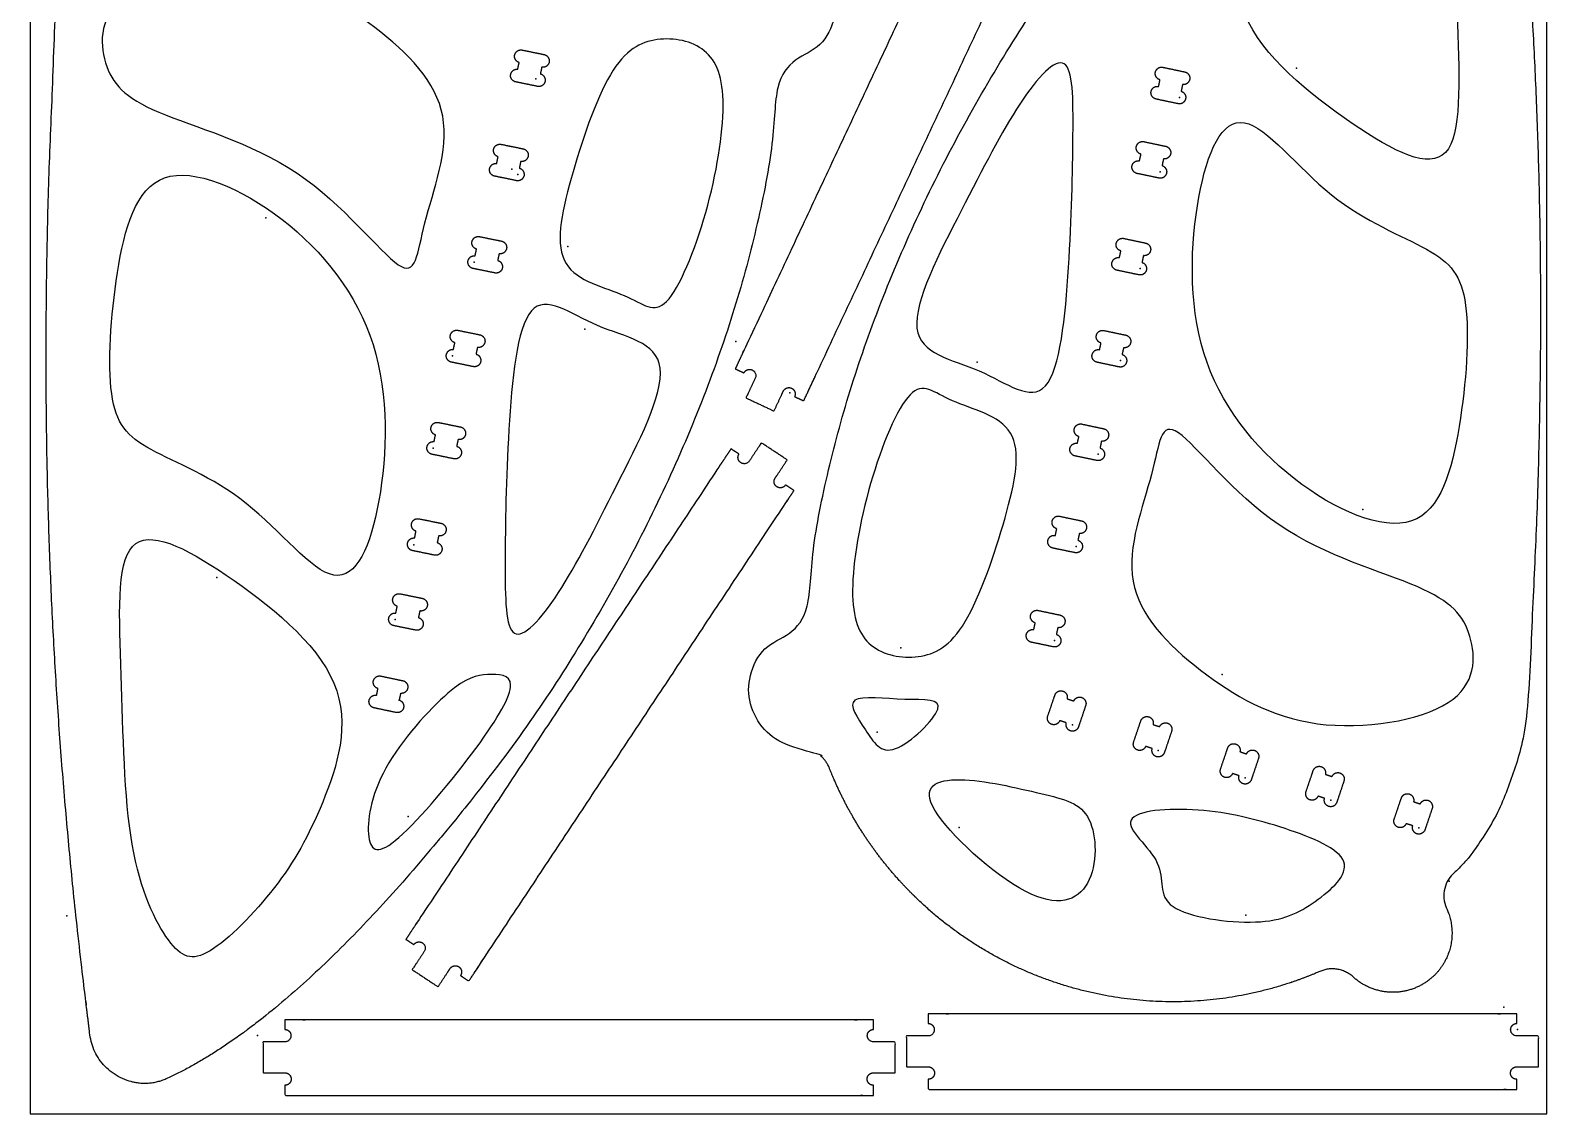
# Model space of a CAD drawing. Header units: inches. Extents: x 0 to 48, y 0 to 56.9.
# Drawn here: x 0 to 48, y 0 to 34.31 of the extents above; entities that cross this region are included whole.
import ezdxf

# ---------------------------------------------------------------- set-up
doc = ezdxf.new("R2010")
doc.units = ezdxf.units.IN
doc.header["$MEASUREMENT"] = 0
doc.layers.add('Default', color=178, linetype='Continuous', true_color=0x000000)
doc.layers.add('Through Hole', color=1, linetype='Continuous', true_color=0xff0000)

msp = doc.modelspace()

# ---------------------------------------------------------------- linework, layer by layer
at = {"layer": 'Default'}
for points, weights, knots in [([(44.117, 47.372), (40.36, 45.671), (35.129, 39.463), (25.413, 27.644), (24.588, 16.03), (24.544, 15.407), (23.959, 15.187), (22.554, 14.662), (22.761, 13.176), (22.968, 11.69), (24.462, 11.568), (25.067, 11.519), (25.289, 10.955), (27.108, 6.339), (31.691, 4.438), (36.274, 2.536), (40.827, 4.508), (41.405, 4.758), (41.87, 4.334), (43, 3.302), (44.236, 4.204), (45.472, 5.107), (44.833, 6.498), (44.571, 7.069), (44.984, 7.543), (46.638, 9.014), (47.337, 12.287), (48.506, 29.787), (46.525, 45.963), (46.419, 46.825), (44.921, 47.702), (44.117, 47.372)], [0.993498838637, 0.993498838637, 0.993498838637, 0.82002439616, 0.964131618989, 0.81124944784, 0.964131618989, 0.752412002875, 0.964131618989, 0.752412002875, 0.964131618989, 0.818439045518, 0.964131618989, 0.887641470249, 0.964131618989, 0.887641470249, 0.964131618989, 0.809428872996, 0.964131618989, 0.746423394681, 0.964131618989, 0.746423394681, 0.964131618989, 0.809910583324, 0.964131618989, 0.944901303813, 0.969672665067, 1.1341345878, 1.1341345878, 1.01638952777, 1.01638952777, 0.993498838637], [-182.901189, -182.901189, -182.901189, -174.488979, -173.726597, -161.041836, -161.041836, -159.900092, -159.900092, -156.939296, -156.939296, -153.9785, -153.9785, -152.864661, -152.864661, -141.87729, -141.87729, -130.88992, -130.88992, -129.741206, -129.741206, -126.737134, -126.737134, -123.733062, -123.733062, -122.586188, -122.586188, -116.737717, -116.502081, -95.173443, -95.173443, -94.25402, -93.334598, -93.334598, -93.334598]), ([(4.303, 1.101), (8.051, 2.821), (13.25, 9.057), (22.904, 20.927), (23.667, 32.545), (23.708, 33.169), (24.293, 33.391), (25.695, 33.924), (25.48, 35.409), (25.265, 36.893), (23.77, 37.007), (23.165, 37.054), (22.94, 37.616), (21.097, 42.223), (16.504, 44.1), (11.911, 45.977), (7.369, 43.982), (6.792, 43.728), (6.325, 44.15), (5.189, 45.176), (3.958, 44.267), (2.726, 43.358), (3.372, 41.971), (3.638, 41.401), (3.228, 40.925), (1.581, 39.446), (0.9, 36.169), (-0.178, 18.663), (1.888, 2.497), (1.999, 1.636), (3.502, 0.767), (4.303, 1.101)], [0.993498838637, 0.993498838637, 0.993498838637, 0.82002439616, 0.964131618989, 0.81124944784, 0.964131618989, 0.752412002875, 0.964131618989, 0.752412002875, 0.964131618989, 0.818439045518, 0.964131618989, 0.887641470249, 0.964131618989, 0.887641470249, 0.964131618989, 0.809428872996, 0.964131618989, 0.746423394681, 0.964131618989, 0.746423394681, 0.964131618989, 0.809910583324, 0.964131618989, 0.944901303813, 0.969672665067, 1.1341345878, 1.1341345878, 1.01638952777, 1.01638952777, 0.993498838637], [-182.901189, -182.901189, -182.901189, -174.488979, -173.726597, -161.041836, -161.041836, -159.900092, -159.900092, -156.939296, -156.939296, -153.9785, -153.9785, -152.864661, -152.864661, -141.87729, -141.87729, -130.88992, -130.88992, -129.741206, -129.741206, -126.737134, -126.737134, -123.733062, -123.733062, -122.586188, -122.586188, -116.737717, -116.502081, -95.173443, -95.173443, -94.25402, -93.334598, -93.334598, -93.334598]), ([(24.62, 22.871), (28.372, 30.876), (32.124, 38.881), (32.256, 39.163), (32.389, 39.446), (32.299, 39.488), (32.21, 39.53), (32.155, 39.556), (32.1, 39.581), (32.067, 39.509), (31.993, 39.479), (31.913, 39.447), (31.836, 39.484), (31.758, 39.52), (31.732, 39.602), (31.706, 39.682), (31.745, 39.756), (31.89, 40.065), (32.035, 40.374), (31.591, 40.582), (31.148, 40.79), (31.003, 40.482), (30.859, 40.174), (30.826, 40.097), (30.748, 40.067), (30.669, 40.037), (30.593, 40.072), (30.517, 40.108), (30.49, 40.188), (30.465, 40.261), (30.497, 40.333), (30.453, 40.353), (30.408, 40.374), (30.316, 40.417), (30.223, 40.461), (30.091, 40.178), (29.959, 39.896), (26.272, 32.03), (22.585, 24.164), (22.45, 23.877), (22.315, 23.589), (22.408, 23.545), (22.5, 23.502), (22.545, 23.481), (22.589, 23.46), (22.623, 23.53), (22.696, 23.558), (22.774, 23.588), (22.851, 23.553), (22.927, 23.517), (22.954, 23.438), (22.981, 23.358), (22.942, 23.284), (22.798, 22.976), (22.654, 22.668), (23.098, 22.46), (23.541, 22.252), (23.686, 22.561), (23.831, 22.87), (23.863, 22.948), (23.941, 22.979), (24.02, 23.011), (24.098, 22.975), (24.176, 22.938), (24.202, 22.856), (24.227, 22.781), (24.192, 22.709), (24.247, 22.683), (24.302, 22.657), (24.391, 22.616), (24.481, 22.574), (24.681, 23.001), (24.881, 23.428)], [1, 1, 1, 1, 1, 1, 1, 1, 1, 0.932426481653, 1.01056821888, 0.926759134197, 1.01056821888, 0.926759134197, 1.01056821888, 0.928456586243, 1.00724207448, 1.00724207448, 1.00724207448, 1.00724207448, 1.00724207448, 1.00724207448, 1.00724207448, 0.926817777257, 1.00724207448, 0.926817777257, 1.00724207448, 0.926817777257, 1.00724207448, 0.932191252881, 0.997213170921, 0.997213170921, 0.997213170921, 0.997213170921, 0.997213170921, 0.997213170921, 0.997213170921, 0.997213170921, 0.997213170921, 0.997213170921, 0.997213170921, 0.997213170921, 0.997213170921, 0.997213170921, 0.997213170921, 0.932191252881, 1.00724207448, 0.926817777257, 1.00724207448, 0.926817777257, 1.00724207448, 0.926817777257, 1.00724207448, 1.00724207448, 1.00724207448, 1.00724207448, 1.00724207448, 1.00724207448, 1.00724207448, 0.928456586243, 1.01056821888, 0.926759134197, 1.01056821888, 0.926759134197, 1.01056821888, 0.932426481653, 1, 1, 1, 1, 1, 1, 1], [-41.910191, -41.910191, -41.910191, -23.910191, -23.910191, -22.966843, -22.966843, -22.769659, -22.769659, -22.647592, -22.647592, -22.504192, -22.504192, -22.350391, -22.350391, -22.196591, -22.196591, -22.045906, -22.045906, -21.363197, -21.363197, -20.383193, -20.383193, -19.695864, -19.695864, -19.544993, -19.544993, -19.394121, -19.394121, -19.24325, -19.24325, -19.10246, -19.10246, -19.004161, -19.004161, -18.81007, -18.81007, -17.866731, -17.866731, 0.133269, 0.133269, 1.076607, 1.076607, 1.270906, 1.270906, 1.368997, 1.368997, 1.509788, 1.509788, 1.660659, 1.660659, 1.81153, 1.81153, 1.962401, 1.962401, 2.649731, 2.649731, 3.629735, 3.629735, 4.312443, 4.312443, 4.463129, 4.463129, 4.616929, 4.616929, 4.770729, 4.770729, 4.914129, 4.914129, 5.036197, 5.036197, 5.233381, 5.233381, 6.176729, 6.176729, 6.176729]), ([(15.587, 33.68), (15.579, 33.682), (15.571, 33.684), (15.377, 33.724), (15.333, 33.531), (15.289, 33.343), (15.474, 33.291), (15.452, 33.183), (15.43, 33.075), (15.239, 33.1), (15.205, 32.91), (15.17, 32.716), (15.363, 32.676), (15.706, 32.605), (16.054, 32.533), (16.251, 32.493), (16.293, 32.689), (16.335, 32.88), (16.145, 32.928), (16.167, 33.035), (16.189, 33.143), (16.385, 33.106), (16.425, 33.301), (16.465, 33.496), (16.266, 33.541), (15.927, 33.611), (15.587, 33.68)], [1, 0.999996793286, 1, 0.716004391662, 1, 0.724153061353, 1, 1, 1, 0.724152777247, 1, 0.716004104063, 1, 1, 1, 0.710812164023, 1, 0.719266092323, 1, 1, 1, 0.712873145596, 1, 0.712873145596, 1, 1, 1], [0, 0, 0, 0.018594, 0.018594, 0.328178, 0.328178, 0.632579, 0.632579, 0.85599, 0.85599, 1.144507, 1.144507, 1.437937, 1.437937, 2.154468, 2.154468, 2.467021, 2.467021, 2.774226, 2.774226, 2.996746, 2.996746, 3.292417, 3.292417, 3.593983, 3.593983, 4.297036, 4.297036, 4.297036]), ([(36.314, 31.988), (36.322, 31.986), (36.331, 31.984), (36.524, 31.944), (36.569, 32.136), (36.614, 32.323), (36.429, 32.377), (36.452, 32.485), (36.475, 32.592), (36.666, 32.567), (36.701, 32.756), (36.737, 32.95), (36.544, 32.991), (36.201, 33.064), (35.853, 33.137), (35.657, 33.179), (35.613, 32.983), (35.571, 32.792), (35.76, 32.743), (35.738, 32.636), (35.715, 32.529), (35.519, 32.567), (35.478, 32.372), (35.437, 32.177), (35.636, 32.131), (35.975, 32.059), (36.314, 31.988)], [1, 0.999996793286, 1, 0.716004391662, 1, 0.724153061353, 1, 1, 1, 0.724152777247, 1, 0.716004104063, 1, 1, 1, 0.710812164023, 1, 0.719266092323, 1, 1, 1, 0.712873145596, 1, 0.712873145596, 1, 1, 1], [0, 0, 0, 0.018594, 0.018594, 0.328178, 0.328178, 0.632579, 0.632579, 0.85599, 0.85599, 1.144507, 1.144507, 1.437937, 1.437937, 2.154468, 2.154468, 2.467021, 2.467021, 2.774226, 2.774226, 2.996746, 2.996746, 3.292417, 3.292417, 3.593983, 3.593983, 4.297036, 4.297036, 4.297036]), ([(35.71, 29.633), (35.719, 29.631), (35.727, 29.629), (35.92, 29.588), (35.966, 29.781), (36.01, 29.968), (35.825, 30.022), (35.848, 30.13), (35.871, 30.237), (36.062, 30.212), (36.097, 30.401), (36.133, 30.595), (35.94, 30.636), (35.598, 30.709), (35.249, 30.782), (35.053, 30.824), (35.01, 30.628), (34.967, 30.437), (35.157, 30.388), (35.134, 30.281), (35.111, 30.174), (34.916, 30.212), (34.874, 30.017), (34.833, 29.822), (35.032, 29.775), (35.371, 29.704), (35.71, 29.633)], [1, 0.999996793286, 1, 0.716004391662, 1, 0.724153061353, 1, 1, 1, 0.724152777247, 1, 0.716004104063, 1, 1, 1, 0.710812164023, 1, 0.719266092323, 1, 1, 1, 0.712873145596, 1, 0.712873145596, 1, 1, 1], [0, 0, 0, 0.018594, 0.018594, 0.328178, 0.328178, 0.632579, 0.632579, 0.85599, 0.85599, 1.144507, 1.144507, 1.437937, 1.437937, 2.154468, 2.154468, 2.467021, 2.467021, 2.774226, 2.774226, 2.996746, 2.996746, 3.292417, 3.292417, 3.593983, 3.593983, 4.297036, 4.297036, 4.297036]), ([(14.921, 30.695), (14.913, 30.697), (14.904, 30.698), (14.711, 30.738), (14.666, 30.546), (14.623, 30.358), (14.808, 30.305), (14.786, 30.198), (14.764, 30.09), (14.572, 30.114), (14.538, 29.925), (14.503, 29.73), (14.697, 29.691), (15.039, 29.62), (15.388, 29.548), (15.584, 29.508), (15.627, 29.703), (15.668, 29.895), (15.479, 29.943), (15.501, 30.05), (15.523, 30.158), (15.719, 30.121), (15.759, 30.316), (15.799, 30.511), (15.6, 30.556), (15.26, 30.626), (14.921, 30.695)], [1, 0.999996793286, 1, 0.716004391662, 1, 0.724153061353, 1, 1, 1, 0.724152777247, 1, 0.716004104063, 1, 1, 1, 0.710812164023, 1, 0.719266092323, 1, 1, 1, 0.712873145596, 1, 0.712873145596, 1, 1, 1], [0, 0, 0, 0.018594, 0.018594, 0.328178, 0.328178, 0.632579, 0.632579, 0.85599, 0.85599, 1.144507, 1.144507, 1.437937, 1.437937, 2.154468, 2.154468, 2.467021, 2.467021, 2.774226, 2.774226, 2.996746, 2.996746, 3.292417, 3.292417, 3.593983, 3.593983, 4.297036, 4.297036, 4.297036]), ([(14.237, 27.772), (14.229, 27.774), (14.22, 27.775), (14.027, 27.815), (13.982, 27.623), (13.939, 27.435), (14.124, 27.382), (14.102, 27.274), (14.08, 27.167), (13.888, 27.191), (13.854, 27.002), (13.819, 26.807), (14.013, 26.767), (14.355, 26.697), (14.704, 26.625), (14.9, 26.585), (14.943, 26.78), (14.984, 26.971), (14.795, 27.02), (14.817, 27.127), (14.839, 27.234), (15.035, 27.197), (15.075, 27.393), (15.115, 27.588), (14.916, 27.633), (14.576, 27.703), (14.237, 27.772)], [1, 0.999996793286, 1, 0.716004391662, 1, 0.724153061353, 1, 1, 1, 0.724152777247, 1, 0.716004104063, 1, 1, 1, 0.710812164023, 1, 0.719266092323, 1, 1, 1, 0.712873145596, 1, 0.712873145596, 1, 1, 1], [0, 0, 0, 0.018594, 0.018594, 0.328178, 0.328178, 0.632579, 0.632579, 0.85599, 0.85599, 1.144507, 1.144507, 1.437937, 1.437937, 2.154468, 2.154468, 2.467021, 2.467021, 2.774226, 2.774226, 2.996746, 2.996746, 3.292417, 3.292417, 3.593983, 3.593983, 4.297036, 4.297036, 4.297036]), ([(35.075, 26.568), (35.083, 26.566), (35.091, 26.565), (35.285, 26.524), (35.33, 26.716), (35.375, 26.903), (35.19, 26.957), (35.213, 27.065), (35.235, 27.173), (35.427, 27.147), (35.462, 27.336), (35.498, 27.531), (35.304, 27.571), (34.962, 27.644), (34.614, 27.718), (34.418, 27.759), (34.374, 27.563), (34.332, 27.372), (34.521, 27.323), (34.498, 27.216), (34.476, 27.109), (34.28, 27.147), (34.239, 26.952), (34.198, 26.757), (34.397, 26.711), (34.736, 26.639), (35.075, 26.568)], [1, 0.999996793286, 1, 0.716004391662, 1, 0.724153061353, 1, 1, 1, 0.724152777247, 1, 0.716004104063, 1, 1, 1, 0.710812164023, 1, 0.719266092323, 1, 1, 1, 0.712873145596, 1, 0.712873145596, 1, 1, 1], [0, 0, 0, 0.018594, 0.018594, 0.328178, 0.328178, 0.632579, 0.632579, 0.85599, 0.85599, 1.144507, 1.144507, 1.437937, 1.437937, 2.154468, 2.154468, 2.467021, 2.467021, 2.774226, 2.774226, 2.996746, 2.996746, 3.292417, 3.292417, 3.593983, 3.593983, 4.297036, 4.297036, 4.297036]), ([(13.551, 24.805), (13.543, 24.807), (13.535, 24.809), (13.342, 24.848), (13.297, 24.656), (13.253, 24.468), (13.439, 24.416), (13.416, 24.308), (13.394, 24.2), (13.203, 24.225), (13.169, 24.035), (13.134, 23.84), (13.327, 23.801), (13.67, 23.73), (14.019, 23.658), (14.215, 23.618), (14.257, 23.814), (14.299, 24.005), (14.109, 24.053), (14.131, 24.16), (14.153, 24.268), (14.349, 24.231), (14.389, 24.426), (14.43, 24.621), (14.23, 24.666), (13.891, 24.736), (13.551, 24.805)], [1, 0.999996793286, 1, 0.716004391662, 1, 0.724153061353, 1, 1, 1, 0.724152777247, 1, 0.716004104063, 1, 1, 1, 0.710812164023, 1, 0.719266092323, 1, 1, 1, 0.712873145596, 1, 0.712873145596, 1, 1, 1], [0, 0, 0, 0.018594, 0.018594, 0.328178, 0.328178, 0.632579, 0.632579, 0.85599, 0.85599, 1.144507, 1.144507, 1.437937, 1.437937, 2.154468, 2.154468, 2.467021, 2.467021, 2.774226, 2.774226, 2.996746, 2.996746, 3.292417, 3.292417, 3.593983, 3.593983, 4.297036, 4.297036, 4.297036]), ([(34.447, 23.652), (34.455, 23.65), (34.463, 23.649), (34.656, 23.608), (34.702, 23.8), (34.747, 23.988), (34.561, 24.041), (34.584, 24.149), (34.607, 24.257), (34.798, 24.231), (34.833, 24.421), (34.869, 24.615), (34.676, 24.656), (34.334, 24.728), (33.986, 24.802), (33.789, 24.843), (33.746, 24.648), (33.703, 24.457), (33.893, 24.408), (33.87, 24.3), (33.847, 24.193), (33.652, 24.231), (33.611, 24.036), (33.569, 23.841), (33.768, 23.795), (34.107, 23.724), (34.447, 23.652)], [1, 0.999996793286, 1, 0.716004391662, 1, 0.724153061353, 1, 1, 1, 0.724152777247, 1, 0.716004104063, 1, 1, 1, 0.710812164023, 1, 0.719266092323, 1, 1, 1, 0.712873145596, 1, 0.712873145596, 1, 1, 1], [0, 0, 0, 0.018594, 0.018594, 0.328178, 0.328178, 0.632579, 0.632579, 0.85599, 0.85599, 1.144507, 1.144507, 1.437937, 1.437937, 2.154468, 2.154468, 2.467021, 2.467021, 2.774226, 2.774226, 2.996746, 2.996746, 3.292417, 3.292417, 3.593983, 3.593983, 4.297036, 4.297036, 4.297036]), ([(12.938, 21.886), (12.93, 21.888), (12.922, 21.89), (12.729, 21.929), (12.684, 21.737), (12.64, 21.549), (12.826, 21.496), (12.803, 21.389), (12.781, 21.281), (12.59, 21.306), (12.556, 21.116), (12.521, 20.921), (12.714, 20.882), (13.057, 20.811), (13.406, 20.739), (13.602, 20.699), (13.644, 20.895), (13.686, 21.086), (13.496, 21.134), (13.518, 21.241), (13.54, 21.349), (13.736, 21.312), (13.776, 21.507), (13.817, 21.702), (13.617, 21.747), (13.278, 21.817), (12.938, 21.886)], [1, 0.999996793286, 1, 0.716004391662, 1, 0.724153061353, 1, 1, 1, 0.724152777247, 1, 0.716004104063, 1, 1, 1, 0.710812164023, 1, 0.719266092323, 1, 1, 1, 0.712873145596, 1, 0.712873145596, 1, 1, 1], [0, 0, 0, 0.018594, 0.018594, 0.328178, 0.328178, 0.632579, 0.632579, 0.85599, 0.85599, 1.144507, 1.144507, 1.437937, 1.437937, 2.154468, 2.154468, 2.467021, 2.467021, 2.774226, 2.774226, 2.996746, 2.996746, 3.292417, 3.292417, 3.593983, 3.593983, 4.297036, 4.297036, 4.297036]), ([(33.746, 20.689), (33.754, 20.687), (33.762, 20.686), (33.955, 20.645), (34.001, 20.837), (34.046, 21.024), (33.86, 21.078), (33.883, 21.186), (33.906, 21.294), (34.097, 21.268), (34.132, 21.457), (34.168, 21.652), (33.975, 21.692), (33.633, 21.765), (33.285, 21.839), (33.088, 21.88), (33.045, 21.684), (33.002, 21.494), (33.192, 21.444), (33.169, 21.337), (33.146, 21.23), (32.951, 21.268), (32.91, 21.073), (32.868, 20.878), (33.067, 20.832), (33.406, 20.76), (33.746, 20.689)], [1, 0.999996793286, 1, 0.716004391662, 1, 0.724153061353, 1, 1, 1, 0.724152777247, 1, 0.716004104063, 1, 1, 1, 0.710812164023, 1, 0.719266092323, 1, 1, 1, 0.712873145596, 1, 0.712873145596, 1, 1, 1], [0, 0, 0, 0.018594, 0.018594, 0.328178, 0.328178, 0.632579, 0.632579, 0.85599, 0.85599, 1.144507, 1.144507, 1.437937, 1.437937, 2.154468, 2.154468, 2.467021, 2.467021, 2.774226, 2.774226, 2.996746, 2.996746, 3.292417, 3.292417, 3.593983, 3.593983, 4.297036, 4.297036, 4.297036]), ([(14.063, 4.474), (18.946, 11.844), (23.829, 19.214), (24.001, 19.474), (24.173, 19.734), (24.091, 19.789), (24.009, 19.843), (23.958, 19.877), (23.907, 19.91), (23.864, 19.843), (23.787, 19.825), (23.703, 19.805), (23.632, 19.852), (23.56, 19.9), (23.546, 19.984), (23.532, 20.067), (23.582, 20.135), (23.771, 20.419), (23.959, 20.704), (23.551, 20.975), (23.142, 21.245), (22.954, 20.962), (22.767, 20.678), (22.723, 20.607), (22.641, 20.588), (22.559, 20.57), (22.489, 20.617), (22.419, 20.663), (22.404, 20.746), (22.39, 20.822), (22.432, 20.888), (22.391, 20.915), (22.35, 20.942), (22.265, 20.998), (22.18, 21.055), (22.007, 20.795), (21.835, 20.535), (17.037, 13.293), (12.24, 6.051), (12.064, 5.786), (11.888, 5.521), (11.974, 5.465), (12.059, 5.408), (12.099, 5.381), (12.14, 5.354), (12.184, 5.419), (12.26, 5.436), (12.342, 5.454), (12.413, 5.408), (12.483, 5.361), (12.498, 5.278), (12.513, 5.196), (12.464, 5.128), (12.276, 4.844), (12.089, 4.561), (12.497, 4.29), (12.906, 4.019), (13.094, 4.304), (13.283, 4.589), (13.325, 4.661), (13.407, 4.68), (13.49, 4.7), (13.562, 4.653), (13.634, 4.606), (13.648, 4.521), (13.661, 4.442), (13.616, 4.377), (13.667, 4.343), (13.718, 4.309), (13.8, 4.255), (13.882, 4.2), (14.142, 4.594), (14.403, 4.987)], [1, 1, 1, 1, 1, 1, 1, 1, 1, 0.932426481653, 1.01056821888, 0.926759134197, 1.01056821888, 0.926759134197, 1.01056821888, 0.928456586243, 1.00724207448, 1.00724207448, 1.00724207448, 1.00724207448, 1.00724207448, 1.00724207448, 1.00724207448, 0.926817777257, 1.00724207448, 0.926817777257, 1.00724207448, 0.926817777257, 1.00724207448, 0.932191252881, 0.997213170921, 0.997213170921, 0.997213170921, 0.997213170921, 0.997213170921, 0.997213170921, 0.997213170921, 0.997213170921, 0.997213170921, 0.997213170921, 0.997213170921, 0.997213170921, 0.997213170921, 0.997213170921, 0.997213170921, 0.932191252881, 1.00724207448, 0.926817777257, 1.00724207448, 0.926817777257, 1.00724207448, 0.926817777257, 1.00724207448, 1.00724207448, 1.00724207448, 1.00724207448, 1.00724207448, 1.00724207448, 1.00724207448, 0.928456586243, 1.01056821888, 0.926759134197, 1.01056821888, 0.926759134197, 1.01056821888, 0.932426481653, 1, 1, 1, 1, 1, 1, 1], [-41.910191, -41.910191, -41.910191, -23.910191, -23.910191, -22.966843, -22.966843, -22.769659, -22.769659, -22.647592, -22.647592, -22.504192, -22.504192, -22.350391, -22.350391, -22.196591, -22.196591, -22.045906, -22.045906, -21.363197, -21.363197, -20.383193, -20.383193, -19.695864, -19.695864, -19.544993, -19.544993, -19.394121, -19.394121, -19.24325, -19.24325, -19.10246, -19.10246, -19.004161, -19.004161, -18.81007, -18.81007, -17.866731, -17.866731, 0.133269, 0.133269, 1.076607, 1.076607, 1.270906, 1.270906, 1.368997, 1.368997, 1.509788, 1.509788, 1.660659, 1.660659, 1.81153, 1.81153, 1.962401, 1.962401, 2.649731, 2.649731, 3.629735, 3.629735, 4.312443, 4.312443, 4.463129, 4.463129, 4.616929, 4.616929, 4.770729, 4.770729, 4.914129, 4.914129, 5.036197, 5.036197, 5.233381, 5.233381, 6.176729, 6.176729, 6.176729]), ([(12.322, 18.836), (12.314, 18.837), (12.306, 18.839), (12.112, 18.879), (12.068, 18.687), (12.024, 18.499), (12.209, 18.446), (12.187, 18.338), (12.165, 18.23), (11.974, 18.255), (11.94, 18.065), (11.905, 17.871), (12.098, 17.831), (12.441, 17.761), (12.789, 17.689), (12.986, 17.648), (13.028, 17.844), (13.07, 18.035), (12.88, 18.083), (12.902, 18.191), (12.924, 18.298), (13.12, 18.261), (13.16, 18.456), (13.2, 18.651), (13.001, 18.697), (12.662, 18.766), (12.322, 18.836)], [1, 0.999996793286, 1, 0.716004391662, 1, 0.724153061353, 1, 1, 1, 0.724152777247, 1, 0.716004104063, 1, 1, 1, 0.710812164023, 1, 0.719266092323, 1, 1, 1, 0.712873145596, 1, 0.712873145596, 1, 1, 1], [0, 0, 0, 0.018594, 0.018594, 0.328178, 0.328178, 0.632579, 0.632579, 0.85599, 0.85599, 1.144507, 1.144507, 1.437937, 1.437937, 2.154468, 2.154468, 2.467021, 2.467021, 2.774226, 2.774226, 2.996746, 2.996746, 3.292417, 3.292417, 3.593983, 3.593983, 4.297036, 4.297036, 4.297036]), ([(33.046, 17.77), (33.054, 17.768), (33.063, 17.766), (33.256, 17.725), (33.302, 17.917), (33.346, 18.105), (33.161, 18.159), (33.184, 18.266), (33.207, 18.374), (33.398, 18.348), (33.433, 18.538), (33.469, 18.732), (33.276, 18.773), (32.933, 18.845), (32.585, 18.919), (32.389, 18.961), (32.346, 18.765), (32.303, 18.574), (32.492, 18.525), (32.47, 18.418), (32.447, 18.31), (32.251, 18.348), (32.21, 18.153), (32.169, 17.959), (32.368, 17.912), (32.707, 17.841), (33.046, 17.77)], [1, 0.999996793286, 1, 0.716004391662, 1, 0.724153061353, 1, 1, 1, 0.724152777247, 1, 0.716004104063, 1, 1, 1, 0.710812164023, 1, 0.719266092323, 1, 1, 1, 0.712873145596, 1, 0.712873145596, 1, 1, 1], [0, 0, 0, 0.018594, 0.018594, 0.328178, 0.328178, 0.632579, 0.632579, 0.85599, 0.85599, 1.144507, 1.144507, 1.437937, 1.437937, 2.154468, 2.154468, 2.467021, 2.467021, 2.774226, 2.774226, 2.996746, 2.996746, 3.292417, 3.292417, 3.593983, 3.593983, 4.297036, 4.297036, 4.297036]), ([(11.728, 16.46), (11.72, 16.462), (11.711, 16.463), (11.518, 16.503), (11.473, 16.311), (11.43, 16.123), (11.615, 16.07), (11.593, 15.962), (11.571, 15.854), (11.379, 15.879), (11.345, 15.689), (11.31, 15.495), (11.504, 15.455), (11.846, 15.385), (12.195, 15.313), (12.391, 15.272), (12.434, 15.468), (12.475, 15.659), (12.286, 15.707), (12.308, 15.815), (12.33, 15.922), (12.526, 15.885), (12.566, 16.08), (12.606, 16.276), (12.407, 16.321), (12.067, 16.39), (11.728, 16.46)], [1, 0.999996793286, 1, 0.716004391662, 1, 0.724153061353, 1, 1, 1, 0.724152777247, 1, 0.716004104063, 1, 1, 1, 0.710812164023, 1, 0.719266092323, 1, 1, 1, 0.712873145596, 1, 0.712873145596, 1, 1, 1], [0, 0, 0, 0.018594, 0.018594, 0.328178, 0.328178, 0.632579, 0.632579, 0.85599, 0.85599, 1.144507, 1.144507, 1.437937, 1.437937, 2.154468, 2.154468, 2.467021, 2.467021, 2.774226, 2.774226, 2.996746, 2.996746, 3.292417, 3.292417, 3.593983, 3.593983, 4.297036, 4.297036, 4.297036]), ([(32.364, 14.788), (32.373, 14.786), (32.381, 14.784), (32.574, 14.744), (32.62, 14.936), (32.664, 15.123), (32.479, 15.177), (32.502, 15.285), (32.525, 15.393), (32.716, 15.367), (32.751, 15.556), (32.787, 15.75), (32.594, 15.791), (32.251, 15.864), (31.903, 15.937), (31.707, 15.979), (31.664, 15.783), (31.621, 15.592), (31.81, 15.543), (31.788, 15.436), (31.765, 15.329), (31.57, 15.367), (31.528, 15.172), (31.487, 14.977), (31.686, 14.931), (32.025, 14.859), (32.364, 14.788)], [1, 0.999996793286, 1, 0.716004391662, 1, 0.724153061353, 1, 1, 1, 0.724152777247, 1, 0.716004104063, 1, 1, 1, 0.710812164023, 1, 0.719266092323, 1, 1, 1, 0.712873145596, 1, 0.712873145596, 1, 1, 1], [0, 0, 0, 0.018594, 0.018594, 0.328178, 0.328178, 0.632579, 0.632579, 0.85599, 0.85599, 1.144507, 1.144507, 1.437937, 1.437937, 2.154468, 2.154468, 2.467021, 2.467021, 2.774226, 2.774226, 2.996746, 2.996746, 3.292417, 3.292417, 3.593983, 3.593983, 4.297036, 4.297036, 4.297036]), ([(11.56, 12.708), (11.569, 12.707), (11.577, 12.705), (11.77, 12.664), (11.816, 12.856), (11.86, 13.044), (11.675, 13.098), (11.698, 13.205), (11.721, 13.313), (11.912, 13.287), (11.947, 13.477), (11.983, 13.671), (11.79, 13.712), (11.448, 13.784), (11.099, 13.858), (10.903, 13.899), (10.86, 13.704), (10.817, 13.513), (11.007, 13.464), (10.984, 13.357), (10.961, 13.249), (10.766, 13.287), (10.724, 13.092), (10.683, 12.897), (10.882, 12.851), (11.221, 12.78), (11.56, 12.708)], [1, 0.999996793286, 1, 0.716004391662, 1, 0.724153061353, 1, 1, 1, 0.724152777247, 1, 0.716004104063, 1, 1, 1, 0.710812164023, 1, 0.719266092323, 1, 1, 1, 0.712873145596, 1, 0.712873145596, 1, 1, 1], [0, 0, 0, 0.018594, 0.018594, 0.328178, 0.328178, 0.632579, 0.632579, 0.85599, 0.85599, 1.144507, 1.144507, 1.437937, 1.437937, 2.154468, 2.154468, 2.467021, 2.467021, 2.774226, 2.774226, 2.996746, 2.996746, 3.292417, 3.292417, 3.593983, 3.593983, 4.297036, 4.297036, 4.297036]), ([(33.402, 12.909), (33.405, 12.917), (33.407, 12.925), (33.471, 13.112), (33.285, 13.18), (33.104, 13.246), (33.029, 13.069), (32.925, 13.104), (32.82, 13.139), (32.868, 13.326), (32.684, 13.383), (32.496, 13.442), (32.432, 13.255), (32.32, 12.923), (32.206, 12.586), (32.142, 12.396), (32.331, 12.33), (32.516, 12.265), (32.587, 12.448), (32.691, 12.413), (32.795, 12.377), (32.734, 12.188), (32.923, 12.124), (33.111, 12.06), (33.181, 12.252), (33.291, 12.581), (33.402, 12.909)], [1, 0.999996793286, 1, 0.716004391662, 1, 0.724153061353, 1, 1, 1, 0.724152777247, 1, 0.716004104063, 1, 1, 1, 0.710812164023, 1, 0.719266092323, 1, 1, 1, 0.712873145596, 1, 0.712873145596, 1, 1, 1], [0, 0, 0, 0.018594, 0.018594, 0.328178, 0.328178, 0.632579, 0.632579, 0.85599, 0.85599, 1.144507, 1.144507, 1.437937, 1.437937, 2.154468, 2.154468, 2.467021, 2.467021, 2.774226, 2.774226, 2.996746, 2.996746, 3.292417, 3.292417, 3.593983, 3.593983, 4.297036, 4.297036, 4.297036]), ([(36.122, 12.094), (36.124, 12.102), (36.127, 12.11), (36.19, 12.297), (36.005, 12.365), (35.824, 12.431), (35.749, 12.254), (35.644, 12.289), (35.54, 12.324), (35.588, 12.511), (35.404, 12.568), (35.215, 12.627), (35.152, 12.439), (35.04, 12.108), (34.926, 11.771), (34.862, 11.581), (35.051, 11.515), (35.235, 11.45), (35.306, 11.633), (35.41, 11.597), (35.514, 11.562), (35.453, 11.373), (35.642, 11.309), (35.831, 11.245), (35.9, 11.437), (36.011, 11.765), (36.122, 12.094)], [1, 0.999996793286, 1, 0.716004391662, 1, 0.724153061353, 1, 1, 1, 0.724152777247, 1, 0.716004104063, 1, 1, 1, 0.710812164023, 1, 0.719266092323, 1, 1, 1, 0.712873145596, 1, 0.712873145596, 1, 1, 1], [0, 0, 0, 0.018594, 0.018594, 0.328178, 0.328178, 0.632579, 0.632579, 0.85599, 0.85599, 1.144507, 1.144507, 1.437937, 1.437937, 2.154468, 2.154468, 2.467021, 2.467021, 2.774226, 2.774226, 2.996746, 2.996746, 3.292417, 3.292417, 3.593983, 3.593983, 4.297036, 4.297036, 4.297036]), ([(38.872, 11.234), (38.874, 11.242), (38.877, 11.25), (38.94, 11.437), (38.755, 11.505), (38.574, 11.571), (38.499, 11.394), (38.394, 11.429), (38.29, 11.464), (38.338, 11.651), (38.154, 11.708), (37.965, 11.767), (37.902, 11.58), (37.79, 11.248), (37.676, 10.911), (37.612, 10.721), (37.801, 10.655), (37.986, 10.59), (38.056, 10.773), (38.16, 10.737), (38.264, 10.702), (38.204, 10.513), (38.392, 10.449), (38.581, 10.385), (38.65, 10.577), (38.761, 10.905), (38.872, 11.234)], [1, 0.999996793286, 1, 0.716004391662, 1, 0.724153061353, 1, 1, 1, 0.724152777247, 1, 0.716004104063, 1, 1, 1, 0.710812164023, 1, 0.719266092323, 1, 1, 1, 0.712873145596, 1, 0.712873145596, 1, 1, 1], [0, 0, 0, 0.018594, 0.018594, 0.328178, 0.328178, 0.632579, 0.632579, 0.85599, 0.85599, 1.144507, 1.144507, 1.437937, 1.437937, 2.154468, 2.154468, 2.467021, 2.467021, 2.774226, 2.774226, 2.996746, 2.996746, 3.292417, 3.292417, 3.593983, 3.593983, 4.297036, 4.297036, 4.297036]), ([(41.577, 10.517), (41.58, 10.525), (41.583, 10.533), (41.646, 10.72), (41.461, 10.788), (41.28, 10.855), (41.204, 10.677), (41.1, 10.712), (40.996, 10.748), (41.044, 10.934), (40.86, 10.992), (40.671, 11.05), (40.608, 10.863), (40.496, 10.531), (40.382, 10.194), (40.318, 10.004), (40.507, 9.938), (40.691, 9.874), (40.762, 10.056), (40.866, 10.021), (40.97, 9.986), (40.909, 9.796), (41.098, 9.732), (41.287, 9.668), (41.356, 9.86), (41.467, 10.189), (41.577, 10.517)], [1, 0.999996793286, 1, 0.716004391662, 1, 0.724153061353, 1, 1, 1, 0.724152777247, 1, 0.716004104063, 1, 1, 1, 0.710812164023, 1, 0.719266092323, 1, 1, 1, 0.712873145596, 1, 0.712873145596, 1, 1, 1], [0, 0, 0, 0.018594, 0.018594, 0.328178, 0.328178, 0.632579, 0.632579, 0.85599, 0.85599, 1.144507, 1.144507, 1.437937, 1.437937, 2.154468, 2.154468, 2.467021, 2.467021, 2.774226, 2.774226, 2.996746, 2.996746, 3.292417, 3.292417, 3.593983, 3.593983, 4.297036, 4.297036, 4.297036]), ([(44.369, 9.649), (44.372, 9.657), (44.374, 9.665), (44.438, 9.852), (44.252, 9.92), (44.071, 9.986), (43.996, 9.809), (43.892, 9.844), (43.787, 9.879), (43.835, 10.066), (43.651, 10.123), (43.463, 10.181), (43.399, 9.994), (43.287, 9.663), (43.173, 9.326), (43.109, 9.136), (43.298, 9.07), (43.483, 9.005), (43.554, 9.187), (43.658, 9.152), (43.762, 9.117), (43.701, 8.927), (43.89, 8.864), (44.078, 8.8), (44.148, 8.992), (44.258, 9.32), (44.369, 9.649)], [1, 0.999996793286, 1, 0.716004391662, 1, 0.724153061353, 1, 1, 1, 0.724152777247, 1, 0.716004104063, 1, 1, 1, 0.710812164023, 1, 0.719266092323, 1, 1, 1, 0.712873145596, 1, 0.712873145596, 1, 1, 1], [0, 0, 0, 0.018594, 0.018594, 0.328178, 0.328178, 0.632579, 0.632579, 0.85599, 0.85599, 1.144507, 1.144507, 1.437937, 1.437937, 2.154468, 2.154468, 2.467021, 2.467021, 2.774226, 2.774226, 2.996746, 2.996746, 3.292417, 3.292417, 3.593983, 3.593983, 4.297036, 4.297036, 4.297036]), ([(8.385, 0.58), (17.225, 0.58), (26.066, 0.58), (26.378, 0.58), (26.69, 0.58), (26.69, 0.679), (26.69, 0.777), (26.69, 0.838), (26.69, 0.899), (26.61, 0.898), (26.552, 0.952), (26.489, 1.011), (26.489, 1.097), (26.489, 1.183), (26.552, 1.241), (26.614, 1.299), (26.697, 1.294), (27.039, 1.294), (27.38, 1.294), (27.38, 1.784), (27.38, 2.274), (27.04, 2.274), (26.7, 2.274), (26.616, 2.271), (26.556, 2.329), (26.495, 2.388), (26.495, 2.472), (26.495, 2.556), (26.556, 2.614), (26.612, 2.668), (26.69, 2.669), (26.69, 2.718), (26.69, 2.767), (26.69, 2.869), (26.69, 2.971), (26.378, 2.971), (26.066, 2.971), (17.379, 2.971), (8.692, 2.971), (8.374, 2.971), (8.056, 2.971), (8.056, 2.869), (8.056, 2.767), (8.056, 2.718), (8.056, 2.669), (8.134, 2.668), (8.191, 2.614), (8.251, 2.556), (8.251, 2.472), (8.251, 2.388), (8.191, 2.329), (8.13, 2.271), (8.046, 2.274), (7.706, 2.274), (7.366, 2.274), (7.366, 1.784), (7.366, 1.294), (7.707, 1.294), (8.049, 1.294), (8.133, 1.299), (8.194, 1.241), (8.257, 1.183), (8.257, 1.097), (8.257, 1.011), (8.194, 0.952), (8.136, 0.898), (8.056, 0.899), (8.056, 0.838), (8.056, 0.777), (8.056, 0.679), (8.056, 0.58), (8.528, 0.58), (9, 0.58)], [1, 1, 1, 1, 1, 1, 1, 1, 1, 0.932426481653, 1.01056821888, 0.926759134197, 1.01056821888, 0.926759134197, 1.01056821888, 0.928456586243, 1.00724207448, 1.00724207448, 1.00724207448, 1.00724207448, 1.00724207448, 1.00724207448, 1.00724207448, 0.926817777257, 1.00724207448, 0.926817777257, 1.00724207448, 0.926817777257, 1.00724207448, 0.932191252881, 0.997213170921, 0.997213170921, 0.997213170921, 0.997213170921, 0.997213170921, 0.997213170921, 0.997213170921, 0.997213170921, 0.997213170921, 0.997213170921, 0.997213170921, 0.997213170921, 0.997213170921, 0.997213170921, 0.997213170921, 0.932191252881, 1.00724207448, 0.926817777257, 1.00724207448, 0.926817777257, 1.00724207448, 0.926817777257, 1.00724207448, 1.00724207448, 1.00724207448, 1.00724207448, 1.00724207448, 1.00724207448, 1.00724207448, 0.928456586243, 1.01056821888, 0.926759134197, 1.01056821888, 0.926759134197, 1.01056821888, 0.932426481653, 1, 1, 1, 1, 1, 1, 1], [-41.910191, -41.910191, -41.910191, -23.910191, -23.910191, -22.966843, -22.966843, -22.769659, -22.769659, -22.647592, -22.647592, -22.504192, -22.504192, -22.350391, -22.350391, -22.196591, -22.196591, -22.045906, -22.045906, -21.363197, -21.363197, -20.383193, -20.383193, -19.695864, -19.695864, -19.544993, -19.544993, -19.394121, -19.394121, -19.24325, -19.24325, -19.10246, -19.10246, -19.004161, -19.004161, -18.81007, -18.81007, -17.866731, -17.866731, 0.133269, 0.133269, 1.076607, 1.076607, 1.270906, 1.270906, 1.368997, 1.368997, 1.509788, 1.509788, 1.660659, 1.660659, 1.81153, 1.81153, 1.962401, 1.962401, 2.649731, 2.649731, 3.629735, 3.629735, 4.312443, 4.312443, 4.463129, 4.463129, 4.616929, 4.616929, 4.770729, 4.770729, 4.914129, 4.914129, 5.036197, 5.036197, 5.233381, 5.233381, 6.176729, 6.176729, 6.176729]), ([(28.75, 0.769), (37.59, 0.769), (46.431, 0.769), (46.743, 0.769), (47.055, 0.769), (47.055, 0.868), (47.055, 0.966), (47.055, 1.027), (47.055, 1.088), (46.975, 1.087), (46.917, 1.141), (46.854, 1.2), (46.854, 1.286), (46.854, 1.372), (46.917, 1.43), (46.978, 1.488), (47.062, 1.483), (47.404, 1.483), (47.745, 1.483), (47.745, 1.973), (47.745, 2.463), (47.405, 2.463), (47.065, 2.463), (46.981, 2.46), (46.921, 2.518), (46.86, 2.577), (46.86, 2.661), (46.86, 2.745), (46.921, 2.803), (46.977, 2.857), (47.055, 2.858), (47.055, 2.907), (47.054, 2.956), (47.055, 3.058), (47.055, 3.16), (46.743, 3.16), (46.431, 3.16), (37.744, 3.16), (29.057, 3.16), (28.739, 3.16), (28.421, 3.16), (28.421, 3.058), (28.421, 2.956), (28.421, 2.907), (28.421, 2.858), (28.499, 2.857), (28.555, 2.803), (28.616, 2.745), (28.616, 2.661), (28.616, 2.577), (28.555, 2.518), (28.495, 2.46), (28.411, 2.463), (28.071, 2.463), (27.731, 2.463), (27.731, 1.973), (27.731, 1.483), (28.072, 1.483), (28.414, 1.483), (28.497, 1.488), (28.559, 1.43), (28.622, 1.372), (28.622, 1.286), (28.622, 1.2), (28.559, 1.141), (28.501, 1.087), (28.421, 1.088), (28.421, 1.027), (28.421, 0.966), (28.421, 0.868), (28.421, 0.769), (28.893, 0.769), (29.364, 0.769)], [1, 1, 1, 1, 1, 1, 1, 1, 1, 0.932426481653, 1.01056821888, 0.926759134197, 1.01056821888, 0.926759134197, 1.01056821888, 0.928456586243, 1.00724207448, 1.00724207448, 1.00724207448, 1.00724207448, 1.00724207448, 1.00724207448, 1.00724207448, 0.926817777257, 1.00724207448, 0.926817777257, 1.00724207448, 0.926817777257, 1.00724207448, 0.932191252881, 0.997213170921, 0.997213170921, 0.997213170921, 0.997213170921, 0.997213170921, 0.997213170921, 0.997213170921, 0.997213170921, 0.997213170921, 0.997213170921, 0.997213170921, 0.997213170921, 0.997213170921, 0.997213170921, 0.997213170921, 0.932191252881, 1.00724207448, 0.926817777257, 1.00724207448, 0.926817777257, 1.00724207448, 0.926817777257, 1.00724207448, 1.00724207448, 1.00724207448, 1.00724207448, 1.00724207448, 1.00724207448, 1.00724207448, 0.928456586243, 1.01056821888, 0.926759134197, 1.01056821888, 0.926759134197, 1.01056821888, 0.932426481653, 1, 1, 1, 1, 1, 1, 1], [-41.910191, -41.910191, -41.910191, -23.910191, -23.910191, -22.966843, -22.966843, -22.769659, -22.769659, -22.647592, -22.647592, -22.504192, -22.504192, -22.350391, -22.350391, -22.196591, -22.196591, -22.045906, -22.045906, -21.363197, -21.363197, -20.383193, -20.383193, -19.695864, -19.695864, -19.544993, -19.544993, -19.394121, -19.394121, -19.24325, -19.24325, -19.10246, -19.10246, -19.004161, -19.004161, -18.81007, -18.81007, -17.866731, -17.866731, 0.133269, 0.133269, 1.076607, 1.076607, 1.270906, 1.270906, 1.368997, 1.368997, 1.509788, 1.509788, 1.660659, 1.660659, 1.81153, 1.81153, 1.962401, 1.962401, 2.649731, 2.649731, 3.629735, 3.629735, 4.312443, 4.312443, 4.463129, 4.463129, 4.616929, 4.616929, 4.770729, 4.770729, 4.914129, 4.914129, 5.036197, 5.036197, 5.233381, 5.233381, 6.176729, 6.176729, 6.176729])]:
    msp.add_rational_spline(points, weights, degree=2, knots=knots, dxfattribs=at)
for points in [[(40.364, 41.265), (39.725, 40.451), (38.826, 38.855), (37.453, 34.737), (42.048, 31.029), (45.398, 29.32), (45.149, 34.345), (45.088, 40.385), (43.658, 43.325), (42.659, 43.741), (41.003, 42.079), (40.364, 41.265)], [(12.492, 28.215), (12.234, 27.215), (12.212, 25.77), (8.772, 30.3), (3.358, 31.728), (2.196, 33.078), (2.166, 35.663), (7.493, 36.567), (11.046, 34.511), (13.759, 31.769), (12.75, 29.215), (12.492, 28.215)], [(20.143, 25.722), (19.737, 25.304), (19.083, 25.988), (16.423, 26.534), (16.985, 29.422), (18.347, 33.447), (19.801, 34.19), (21.517, 33.87), (22.14, 32.294), (21.516, 28.496), (20.548, 26.14), (20.143, 25.722)], [(32.726, 33.25), (33.007, 33.081), (33.025, 31.251), (32.936, 26.913), (32.428, 21.904), (30.16, 23.76), (27.166, 24.183), (29.575, 28.783), (31.339, 32.266), (32.445, 33.419), (32.726, 33.25)], [(38.43, 31.38), (37.716, 31.509), (36.802, 29.442), (36.574, 23.835), (39.796, 19.757), (44.295, 17.805), (45.354, 21.659), (45.66, 26.141), (44.606, 27.361), (41.09, 28.671), (39.145, 31.252), (38.43, 31.38)], [(9.608, 17.056), (10.324, 16.931), (11.226, 19.003), (11.425, 24.612), (8.181, 28.672), (3.673, 30.601), (2.633, 26.741), (2.351, 22.258), (3.412, 21.043), (6.935, 19.752), (8.893, 17.181), (9.608, 17.056)], [(15.322, 15.216), (15.041, 15.384), (15.013, 17.214), (15.079, 21.552), (15.561, 26.564), (17.839, 24.72), (20.835, 24.313), (18.45, 19.7), (16.704, 16.208), (15.604, 15.049), (15.322, 15.216)], [(27.85, 22.77), (28.258, 23.186), (28.909, 22.499), (31.566, 21.938), (30.988, 19.054), (29.605, 15.036), (28.148, 14.301), (26.434, 14.629), (25.819, 16.209), (26.463, 20.003), (27.443, 22.355), (27.85, 22.77)], [(35.488, 20.237), (35.751, 21.235), (35.781, 22.681), (39.197, 18.132), (44.604, 16.676), (45.759, 15.32), (45.775, 12.735), (40.443, 11.859), (36.901, 13.934), (34.203, 16.69), (35.225, 19.238), (35.488, 20.237)], [(7.726, 7.162), (8.361, 7.979), (9.252, 9.58), (10.603, 13.705), (5.989, 17.389), (2.63, 19.08), (2.906, 14.056), (2.998, 8.016), (4.444, 5.084), (5.444, 4.673), (7.092, 6.344), (7.726, 7.162)], [(15.204, 13.574), (15.206, 13.228), (14.448, 11.865), (11.256, 8.047), (10.538, 8.429), (10.873, 10.866), (13.503, 13.773), (14.437, 13.94), (15.202, 13.919), (15.204, 13.574)], [(27.683, 13.121), (28.312, 13.1), (29.36, 13.206), (27.124, 11.001), (26.473, 12.151), (25.587, 13.336), (27.054, 13.143), (27.683, 13.121)], [(28.633, 9.61), (29.083, 8.857), (31.867, 6.29), (33.795, 6.954), (33.756, 9.723), (32.251, 10.074), (29.164, 10.811), (28.182, 10.364), (28.633, 9.61)], [(36.172, 6.562), (35.673, 6.907), (36.16, 7.928), (33.975, 9.517), (37.02, 9.771), (39.762, 9.087), (42.263, 8.044), (40.654, 6.605), (39.15, 5.856), (36.67, 6.217), (36.172, 6.562)]]:
    msp.add_open_spline(points, degree=3, dxfattribs=at)
for p in [(16.007, 32.767), (40.086, 33.106), (36.372, 32.182), (15.24, 29.91), (35.769, 29.827), (15.429, 29.746), (7.451, 28.366), (17.019, 27.458), (14.054, 26.966), (35.133, 26.763), (17.556, 24.84), (22.329, 24.451), (13.368, 23.999), (29.973, 23.803), (34.505, 23.847), (24.039, 22.826), (12.755, 21.08), (33.804, 20.884), (42.185, 19.134), (12.136, 18.012), (33.105, 17.964), (5.909, 16.982), (11.544, 15.654), (32.423, 14.983), (27.559, 14.752), (37.731, 13.905), (11.675, 13.098), (26.812, 12.079), (32.988, 12.316), (35.707, 11.501), (38.457, 10.641), (41.163, 9.924), (11.957, 9.407), (29.398, 9.062), (43.955, 9.055), (44.909, 7.365), (1.159, 6.267), (38.478, 6.29), (46.649, 3.371), (7.191, 2.48), (47.075, 2.663)]:
    msp.add_point(p, dxfattribs=at)
at = {"layer": 'Through Hole'}
msp.add_lwpolyline([(0, 0), (48, 0), (48, 48), (0, 48)], close=True, dxfattribs=at)

doc.saveas('drawing.dxf')
